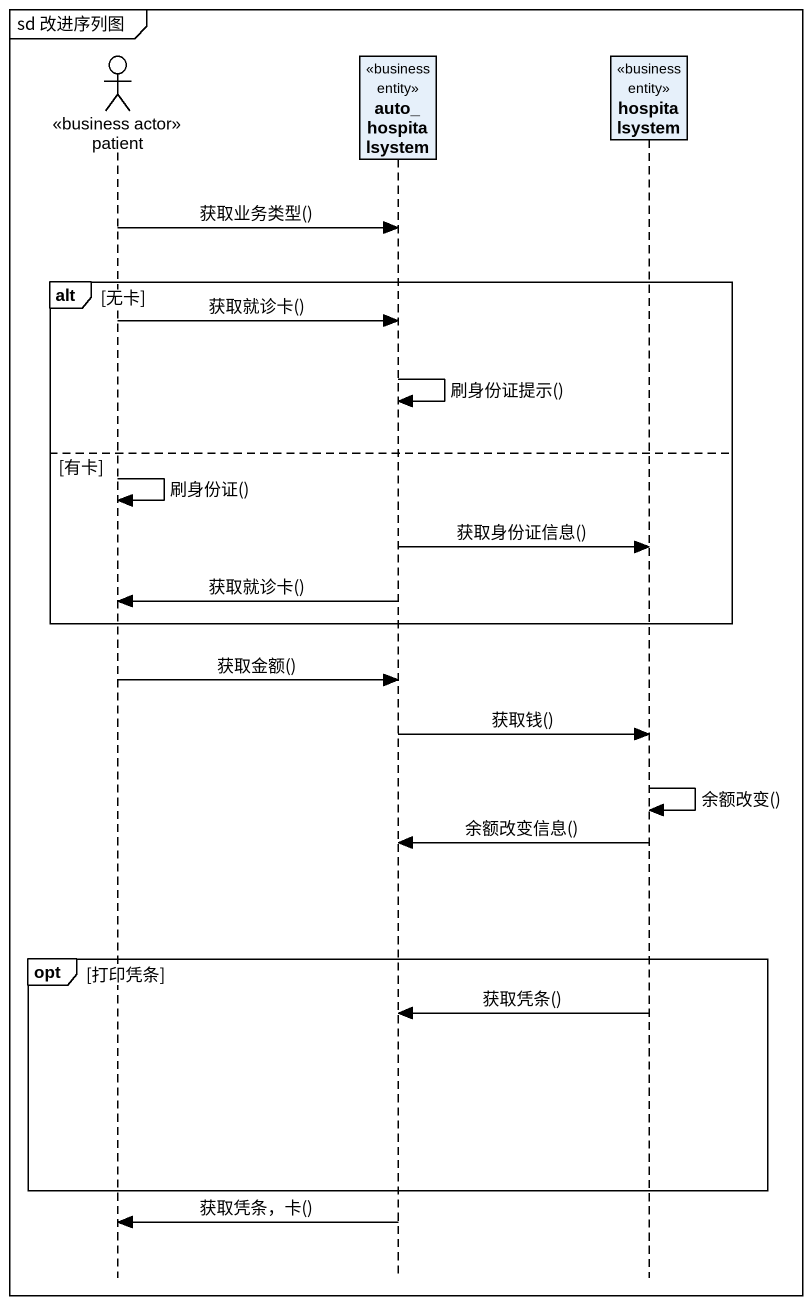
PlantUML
@startuml
mainframe sd 改进序列图
hide footbox
actor patient <<business actor>>
participant auto_hospitalsystem <<business entity>>
participant hospitalsystem <<business entity>>

patient -> auto_hospitalsystem : 获取业务类型()
alt 无卡
  patient -> auto_hospitalsystem : 获取就诊卡()
  auto_hospitalsystem -> auto_hospitalsystem : 刷身份证提示()
else 有卡
  patient -> patient : 刷身份证()
  auto_hospitalsystem -> hospitalsystem : 获取身份证信息()
  auto_hospitalsystem -> patient : 获取就诊卡()
end
patient -> auto_hospitalsystem : 获取金额()
auto_hospitalsystem -> hospitalsystem : 获取钱()
hospitalsystem -> hospitalsystem : 余额改变()
hospitalsystem -> auto_hospitalsystem : 余额改变信息()
opt 打印凭条
  hospitalsystem -> auto_hospitalsystem : 获取凭条()
end
auto_hospitalsystem -> patient : 获取凭条，卡()
@enduml
